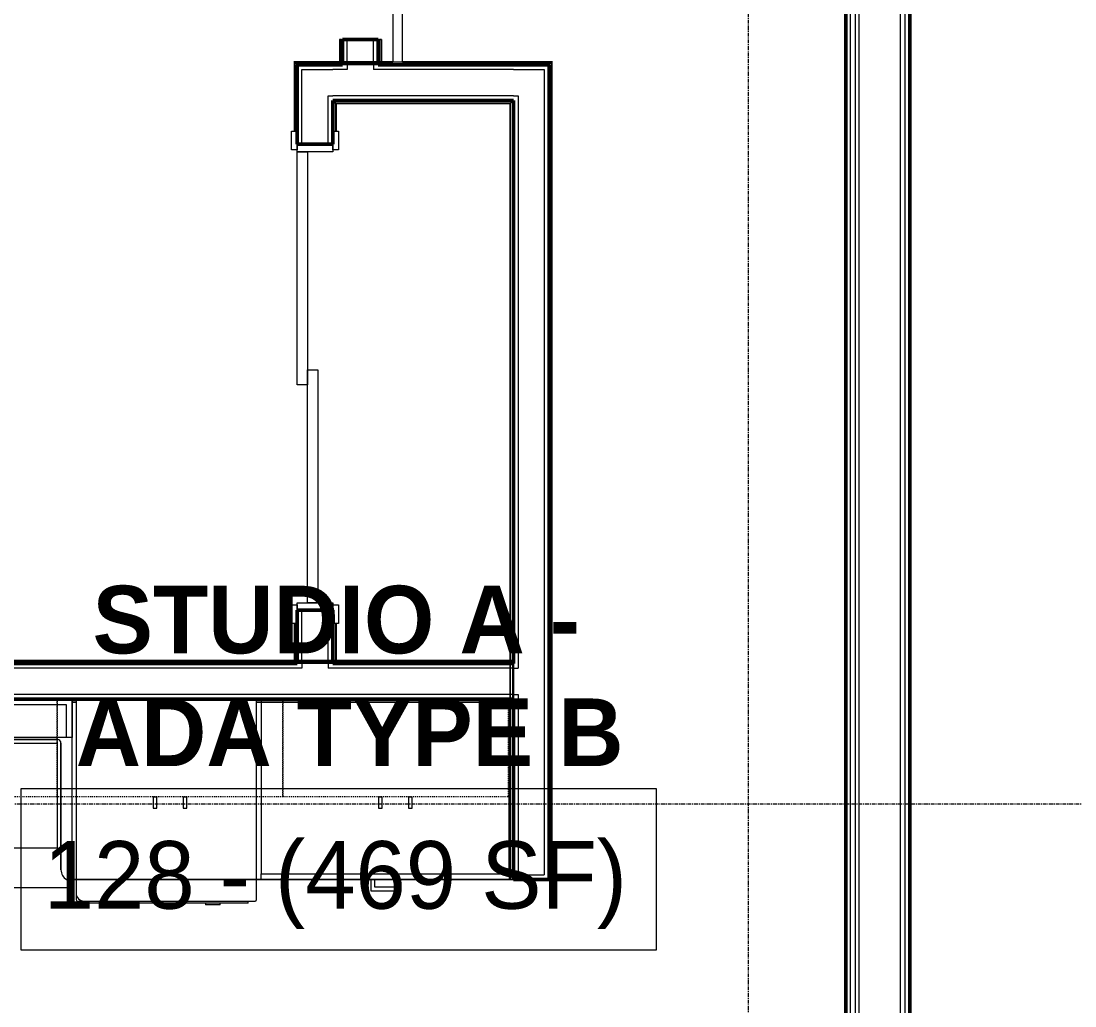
# Model space of a CAD drawing. Header units: inches. Extents: x -4218 to -1830, y 9756 to 12426.
# Drawn here: x -3251.1 to -3110.9, y 10140.4 to 10271.4 of the extents above; entities that cross this region are included whole.
import ezdxf

# ---------------------------------------------------------------- set-up
doc = ezdxf.new("R2010")
doc.units = ezdxf.units.IN
doc.header["$MEASUREMENT"] = 0
doc.linetypes.add('Dash', pattern=[0.25, 0.125, -0.125])
doc.linetypes.add('Grid Line 1_2_', pattern=[0.875, 0.5, -0.125, 0.125, -0.125])
for name, color, linetype, lineweight in [('0-1', 7, 'Continuous', 5), ('0-2', 252, 'Continuous', 9), ('A-AREA-IDEN', 2, 'Continuous', 9), ('A-DOOR-1', 7, 'Continuous', 9), ('A-DOOR-2', 50, 'Continuous', 20), ('A-DOOR-3', 250, 'Continuous', 50), ('A-DOOR-FRAM-1', 50, 'Continuous', 20), ('A-WALL-1', 250, 'Continuous', 50), ('A-WALL-2', 10, 'Continuous', 13), ('A-WALL-3', 253, 'Continuous', 9), ('A-WALL-4', 254, 'Continuous', 9), ('A-WALL-5', 252, 'Continuous', 9), ('A-WALL-6', 7, 'Continuous', 9), ('A-WALL-7', 90, 'Continuous', 9), ('A-WALL-8', 113, 'Continuous', 9), ('I-WALL-1', 250, 'Continuous', 50), ('I-WALL-4', 252, 'Continuous', 9), ('P-SANR-FIXT-1', 7, 'Continuous', 9), ('P-SANR-FIXT-2', 252, 'Continuous', 9), ('Q-CASE-1', 253, 'Continuous', 9), ('Q-CASE-2', 252, 'Continuous', 9), ('Q-CASE-3', 7, 'Continuous', 9), ('Q-CASE-5', 254, 'Continuous', 9), ('Q-CASE-6', 7, 'Dash', 9), ('Q-SPCQ-1', 7, 'Continuous', 9), ('Q-SPCQ-2', 253, 'Continuous', 9), ('Q-SPCQ-3', 252, 'Continuous', 9), ('Q-SPCQ-4', 254, 'Continuous', 9), ('S-GRID-1', 1, 'Grid Line 1_2_', 9)]:
    doc.layers.add(name, color=color, linetype=linetype, lineweight=lineweight)
doc.styles.add('Century Gothic', font='ufonts.com_century-gothic.ttf', dxfattribs={"height": 9})
doc.styles.add('Century Gothic_B', font='GOTHICB.TTF', dxfattribs={"height": 9})

# ---------------------------------------------------------------- blocks, each defined once
blk = doc.blocks.new('Basic Wall _ INT - W4BØF - _5_8 GYP - 2X4 WOOD_BATT_ - 5_8 GYP_ - ___-2701493-BACKGROUND - 1ST FLOOR')
at = {"layer": 'A-WALL-3'}
for p, q in [((-3203.6, 10356.04), (-3203.55, 10356.04)), ((-3203.6, 10355.41), (-3203.6, 10356.04)), ((-3203.55, 10356.04), (-3203.47, 10356.04)), ((-3203.47, 10356.04), (-3203.18, 10356.04)), ((-3203.25, 10356.04), (-3203.25, 10355.41)), ((-3203.47, 10265.57), (-3203.53, 10265.57)), ((-3203.18, 10265.57), (-3203.47, 10265.57)), ((-3203.25, 10265.94), (-3203.25, 10265.86)), ((-3203.25, 10265.83), (-3203.25, 10265.77))]:
    blk.add_line(p, q, dxfattribs=at)
at = {"layer": 'A-WALL-4'}
for p, q in [((-3203.57, 10356.04), (-3203.6, 10356.04)), ((-3203.4, 10356.04), (-3203.46, 10356.04)), ((-3203.25, 10356.04), (-3203.39, 10356.04)), ((-3203.18, 10356.04), (-3203.25, 10356.04)), ((-3203.6, 10265.57), (-3203.57, 10265.57)), ((-3203.46, 10265.57), (-3203.4, 10265.57)), ((-3203.39, 10265.57), (-3203.25, 10265.57)), ((-3203.25, 10265.57), (-3203.18, 10265.57))]:
    blk.add_line(p, q, dxfattribs=at)
at = {"layer": 'A-WALL-5'}
for p, q in [((-3203.6, 10304.91), (-3203.6, 10355.41)), ((-3203.47, 10355.41), (-3203.47, 10356.04)), ((-3203.25, 10355.41), (-3203.25, 10304.91)), ((-3203.18, 10356.04), (-3203.18, 10355.41)), ((-3203.6, 10304.91), (-3203.57, 10304.91)), ((-3203.46, 10304.91), (-3203.4, 10304.91)), ((-3203.39, 10304.91), (-3203.25, 10304.91)), ((-3203.25, 10304.91), (-3203.18, 10304.91)), ((-3203.57, 10268.91), (-3203.6, 10268.91)), ((-3203.6, 10265.57), (-3203.6, 10268.91)), ((-3203.4, 10268.91), (-3203.46, 10268.91)), ((-3203.25, 10268.91), (-3203.39, 10268.91)), ((-3203.18, 10268.91), (-3203.25, 10268.91)), ((-3203.25, 10268.91), (-3203.25, 10265.98)), ((-3203.55, 10265.57), (-3203.6, 10265.57)), ((-3203.53, 10265.57), (-3203.55, 10265.57)), ((-3203.18, 10265.94), (-3203.18, 10265.86)), ((-3203.18, 10265.83), (-3203.18, 10265.77))]:
    blk.add_line(p, q, dxfattribs=at)
at = {"layer": 'A-WALL-6'}
for p, q in [((-3203.47, 10304.91), (-3203.47, 10355.41)), ((-3203.18, 10355.41), (-3203.18, 10304.91)), ((-3203.55, 10304.91), (-3203.6, 10304.91)), ((-3203.47, 10304.91), (-3203.55, 10304.91)), ((-3203.18, 10304.91), (-3203.47, 10304.91)), ((-3203.6, 10268.91), (-3203.55, 10268.91)), ((-3203.55, 10268.91), (-3203.47, 10268.91)), ((-3203.47, 10265.57), (-3203.47, 10268.91)), ((-3203.47, 10268.91), (-3203.18, 10268.91)), ((-3203.18, 10268.91), (-3203.18, 10265.98))]:
    blk.add_line(p, q, dxfattribs=at)
blk = doc.blocks.new('Basic Wall _ INT - W4BØF - _5_8 GYP - 2X4 WOOD_BATT_ - 5_8 GYP_ - ___-2701492-BACKGROUND - 1ST FLOOR')
at = {"layer": 'A-WALL-3'}
for p, q in [((-3208.35, 10356.04), (-3208.37, 10356.04)), ((-3208.35, 10355.41), (-3208.35, 10356.04)), ((-3208.7, 10309.45), (-3208.7, 10309.34)), ((-3208.7, 10309.33), (-3208.7, 10309.25)), ((-3208.7, 10309.24), (-3208.7, 10309.19)), ((-3208.7, 10309.04), (-3208.7, 10308.44)), ((-3208.35, 10304.91), (-3208.35, 10309.04)), ((-3208.7, 10308.41), (-3208.7, 10304.91)), ((-3208.47, 10304.91), (-3208.76, 10304.91)), ((-3208.39, 10304.91), (-3208.47, 10304.91)), ((-3208.35, 10304.91), (-3208.39, 10304.91)), ((-3208.47, 10265.57), (-3208.76, 10265.57)), ((-3208.7, 10265.96), (-3208.7, 10265.86)), ((-3208.7, 10265.85), (-3208.7, 10265.77)), ((-3208.7, 10265.76), (-3208.7, 10265.71)), ((-3208.41, 10265.57), (-3208.47, 10265.57))]:
    blk.add_line(p, q, dxfattribs=at)
at = {"layer": 'A-WALL-4'}
for p, q in [((-3208.76, 10304.91), (-3208.7, 10304.91)), ((-3208.7, 10304.91), (-3208.55, 10304.91)), ((-3208.55, 10304.91), (-3208.49, 10304.91)), ((-3208.37, 10304.91), (-3208.35, 10304.91)), ((-3208.76, 10265.57), (-3208.7, 10265.57)), ((-3208.7, 10265.57), (-3208.55, 10265.57)), ((-3208.55, 10265.57), (-3208.49, 10265.57)), ((-3208.37, 10265.57), (-3208.35, 10265.57))]:
    blk.add_line(p, q, dxfattribs=at)
at = {"layer": 'A-WALL-5'}
for p, q in [((-3208.7, 10356.04), (-3208.76, 10356.04)), ((-3208.55, 10356.04), (-3208.7, 10356.04)), ((-3208.7, 10356.04), (-3208.7, 10309.45)), ((-3208.49, 10356.04), (-3208.55, 10356.04)), ((-3208.49, 10356.04), (-3208.47, 10356.04)), ((-3208.47, 10356.04), (-3208.47, 10355.44)), ((-3208.47, 10356.04), (-3208.39, 10356.04)), ((-3208.39, 10356.04), (-3208.35, 10356.04)), ((-3208.35, 10309.04), (-3208.35, 10355.41)), ((-3208.76, 10309.45), (-3208.76, 10309.34)), ((-3208.76, 10309.33), (-3208.76, 10309.25)), ((-3208.76, 10309.24), (-3208.76, 10309.19)), ((-3208.76, 10309.04), (-3208.76, 10308.44)), ((-3208.47, 10309.04), (-3208.47, 10308.42)), ((-3208.76, 10308.41), (-3208.76, 10304.91)), ((-3208.47, 10308.41), (-3208.47, 10304.91)), ((-3208.7, 10268.91), (-3208.76, 10268.91)), ((-3208.55, 10268.91), (-3208.7, 10268.91)), ((-3208.7, 10268.91), (-3208.7, 10265.98)), ((-3208.49, 10268.91), (-3208.55, 10268.91)), ((-3208.35, 10268.91), (-3208.37, 10268.91)), ((-3208.35, 10265.57), (-3208.35, 10268.91)), ((-3208.76, 10265.96), (-3208.76, 10265.86)), ((-3208.76, 10265.85), (-3208.76, 10265.77)), ((-3208.76, 10265.76), (-3208.76, 10265.71)), ((-3208.39, 10265.57), (-3208.41, 10265.57)), ((-3208.35, 10265.57), (-3208.39, 10265.57))]:
    blk.add_line(p, q, dxfattribs=at)
at = {"layer": 'A-WALL-6'}
for p, q in [((-3208.76, 10356.04), (-3208.5, 10356.04)), ((-3208.76, 10356.04), (-3208.76, 10309.45)), ((-3208.47, 10355.41), (-3208.47, 10309.04)), ((-3208.76, 10268.91), (-3208.47, 10268.91)), ((-3208.76, 10268.91), (-3208.76, 10265.98)), ((-3208.47, 10268.91), (-3208.47, 10265.57)), ((-3208.47, 10268.91), (-3208.39, 10268.91)), ((-3208.39, 10268.91), (-3208.35, 10268.91))]:
    blk.add_line(p, q, dxfattribs=at)
blk = doc.blocks.new('Basic Wall _ INT - W4BØF - _5_8 GYP - 2X4 WOOD_BATT_ - 5_8 GYP_ - ___-2701497-BACKGROUND - 1ST FLOOR')
at = {"layer": 'A-WALL-3'}
for p, q in [((-3214.74, 10265.92), (-3214.8, 10265.98)), ((-3214.59, 10265.77), (-3214.74, 10265.92)), ((-3214.52, 10265.71), (-3214.59, 10265.77)), ((-3214.38, 10265.57), (-3214.41, 10265.59)), ((-3214.38, 10191.23), (-3214.38, 10192.98)), ((-3214.51, 10185.91), (-3214.8, 10185.91)), ((-3214.74, 10186.33), (-3214.74, 10186.23)), ((-3214.74, 10186.21), (-3214.74, 10186.13)), ((-3214.74, 10186.12), (-3214.74, 10186.07)), ((-3214.45, 10185.91), (-3214.51, 10185.91))]:
    blk.add_line(p, q, dxfattribs=at)
at = {"layer": 'A-WALL-4'}
for p, q in [((-3214.8, 10185.91), (-3214.74, 10185.91)), ((-3214.74, 10185.91), (-3214.59, 10185.91)), ((-3214.59, 10185.91), (-3214.52, 10185.91)), ((-3214.41, 10185.91), (-3214.38, 10185.91))]:
    blk.add_line(p, q, dxfattribs=at)
at = {"layer": 'A-WALL-5'}
for p, q in [((-3214.74, 10265.92), (-3214.74, 10256.73)), ((-3214.38, 10256.73), (-3214.38, 10265.57)), ((-3214.74, 10191.23), (-3214.74, 10186.33)), ((-3214.38, 10185.91), (-3214.38, 10191.23)), ((-3214.8, 10186.33), (-3214.8, 10186.23)), ((-3214.8, 10186.21), (-3214.8, 10186.13)), ((-3214.8, 10186.12), (-3214.8, 10186.07)), ((-3214.43, 10185.91), (-3214.45, 10185.91)), ((-3214.38, 10185.91), (-3214.43, 10185.91))]:
    blk.add_line(p, q, dxfattribs=at)
at = {"layer": 'A-WALL-6'}
for p, q in [((-3214.8, 10265.98), (-3214.8, 10256.73)), ((-3214.51, 10265.69), (-3214.51, 10256.73)), ((-3214.8, 10191.23), (-3214.8, 10186.33)), ((-3214.51, 10191.23), (-3214.51, 10185.91))]:
    blk.add_line(p, q, dxfattribs=at)
at = {"layer": 'A-WALL-6', "flags": 128}
for points in [[(-3214.8, 10265.98), (-3214.68, 10265.86), (-3214.59, 10265.77), (-3214.53, 10265.71), (-3214.51, 10265.69)], [(-3214.51, 10265.69), (-3214.51, 10265.69), (-3214.5, 10265.68), (-3214.49, 10265.67), (-3214.47, 10265.65), (-3214.45, 10265.63), (-3214.43, 10265.61)]]:
    blk.add_lwpolyline(points, dxfattribs=at)
blk = doc.blocks.new('Basic Wall _ INT - W4BØF - _5_8 GYP - 2X4 WOOD_BATT_ - 5_8 GYP_ - ___-2701496-BACKGROUND - 1ST FLOOR')
at = {"layer": 'A-WALL-3'}
for p, q in [((-3209.61, 10260.8), (-3209.63, 10260.82)), ((-3209.43, 10260.62), (-3209.49, 10260.68)), ((-3209.28, 10260.47), (-3209.43, 10260.61)), ((-3209.22, 10260.41), (-3209.28, 10260.47)), ((-3209.63, 10254.98), (-3209.63, 10256.73)), ((-3209.63, 10191.23), (-3209.63, 10192.98)), ((-3209.55, 10185.91), (-3209.57, 10185.91)), ((-3209.53, 10185.91), (-3209.55, 10185.91)), ((-3209.51, 10185.91), (-3209.53, 10185.91)), ((-3209.22, 10185.91), (-3209.51, 10185.91)), ((-3209.28, 10186.33), (-3209.28, 10186.23)), ((-3209.28, 10186.21), (-3209.28, 10186.13)), ((-3209.28, 10186.12), (-3209.28, 10186.07))]:
    blk.add_line(p, q, dxfattribs=at)
at = {"layer": 'A-WALL-4'}
for p, q in [((-3209.63, 10185.91), (-3209.61, 10185.91)), ((-3209.49, 10185.91), (-3209.43, 10185.91)), ((-3209.43, 10185.91), (-3209.28, 10185.91)), ((-3209.28, 10185.91), (-3209.22, 10185.91))]:
    blk.add_line(p, q, dxfattribs=at)
at = {"layer": 'A-WALL-5'}
for p, q in [((-3209.63, 10256.73), (-3209.63, 10260.82)), ((-3209.28, 10260.47), (-3209.28, 10256.73)), ((-3209.63, 10185.91), (-3209.63, 10191.23)), ((-3209.28, 10191.23), (-3209.28, 10186.33)), ((-3209.59, 10185.91), (-3209.63, 10185.91)), ((-3209.57, 10185.91), (-3209.59, 10185.91)), ((-3209.22, 10186.33), (-3209.22, 10186.23)), ((-3209.22, 10186.21), (-3209.22, 10186.13)), ((-3209.22, 10186.12), (-3209.22, 10186.07))]:
    blk.add_line(p, q, dxfattribs=at)
at = {"layer": 'A-WALL-6'}
for p, q in [((-3209.51, 10256.73), (-3209.51, 10260.69)), ((-3209.22, 10260.41), (-3209.22, 10256.73)), ((-3209.51, 10185.91), (-3209.51, 10191.23)), ((-3209.22, 10191.23), (-3209.22, 10186.33))]:
    blk.add_line(p, q, dxfattribs=at)
at = {"layer": 'A-WALL-6', "flags": 128}
for points in [[(-3209.59, 10260.78), (-3209.57, 10260.75), (-3209.55, 10260.74), (-3209.53, 10260.72), (-3209.52, 10260.7), (-3209.51, 10260.7), (-3209.51, 10260.69)], [(-3209.51, 10260.69), (-3209.49, 10260.67), (-3209.43, 10260.62), (-3209.34, 10260.52), (-3209.22, 10260.41)]]:
    blk.add_lwpolyline(points, dxfattribs=at)
blk = doc.blocks.new('SLIDING - FLUSH - 5-0 x 6-8-3203586-BACKGROUND - 1ST FLOOR')
at = {"layer": 'A-DOOR-1'}
for p, q in [((-32.75, 3.25), (-30.25, 3.25)), ((-32.75, 2.5), (-32.75, 3.25)), ((-30.25, 3.25), (-30.25, 2.5)), ((30.25, 3.25), (32.75, 3.25)), ((30.25, 2.5), (30.25, 3.25)), ((32.75, 3.25), (32.75, 2.5)), ((-30.25, 2.5), (-32.75, 2.5)), ((32.75, 2.5), (30.25, 2.5)), ((-32.75, -2.25), (-30.25, -2.25)), ((-32.75, -3), (-32.75, -2.25)), ((-30.25, -2.25), (-30.25, -3)), ((30.25, -2.25), (32.75, -2.25)), ((30.25, -3), (30.25, -2.25)), ((32.75, -2.25), (32.75, -3)), ((-30.25, -3), (-32.75, -3)), ((32.75, -3), (30.25, -3))]:
    blk.add_line(p, q, dxfattribs=at)
at = {"layer": 'A-DOOR-2'}
for p, q in [((-1, -0.88), (-1, 0.5)), ((-1, 0.5), (30, 0.5)), ((30, 0.5), (30, -0.88)), ((-30, -2.25), (-30, -0.88)), ((-30, -0.88), (1, -0.88)), ((30, -0.88), (-1, -0.88)), ((1, -0.88), (1, -2.25)), ((1, -2.25), (-30, -2.25))]:
    blk.add_line(p, q, dxfattribs=at)
at = {"layer": 'A-DOOR-FRAM-1'}
for p, q in [((-31, -2.25), (-31, 2.5)), ((-31, 2.5), (-30, 2.5)), ((-30, 2.5), (-30, -2.25)), ((30, 2.5), (31, 2.5)), ((30, -2.25), (30, 2.5)), ((31, 2.5), (31, -2.25)), ((-30, -2.25), (-31, -2.25)), ((31, -2.25), (30, -2.25))]:
    blk.add_line(p, q, dxfattribs=at)
blk = doc.blocks.new('Basic Wall _ INT - W4BØF - _5_8 GYP - 2X4 WOOD_BATT_ - 5_8 GYP_ - ___-2701498-BACKGROUND - 1ST FLOOR')
at = {"layer": 'A-WALL-3'}
for p, q in [((-3244.32, 10181.04), (-3243.81, 10181.04)), ((-3219.81, 10181.04), (-3187.05, 10181.04)), ((-3186.92, 10181.04), (-3185.63, 10181.04)), ((-3186.05, 10180.75), (-3185.96, 10180.75)), ((-3185.93, 10180.75), (-3185.86, 10180.75)), ((-3185.84, 10180.75), (-3185.79, 10180.75))]:
    blk.add_line(p, q, dxfattribs=at)
at = {"layer": 'A-WALL-4'}
for p, q in [((-3244.32, 10181.16), (-3277.32, 10181.16)), ((-3243.81, 10181.16), (-3244.32, 10181.16)), ((-3244.32, 10180.81), (-3243.81, 10180.81)), ((-3185.63, 10181.16), (-3219.81, 10181.16)), ((-3219.81, 10180.81), (-3189.62, 10180.81)), ((-3189.6, 10180.81), (-3186.05, 10180.81)), ((-3186.05, 10180.81), (-3185.96, 10180.81)), ((-3185.93, 10180.81), (-3185.86, 10180.81)), ((-3185.84, 10180.81), (-3185.79, 10180.81)), ((-3185.63, 10181.16), (-3185.63, 10181.12)), ((-3185.63, 10181.12), (-3185.63, 10181.1)), ((-3185.63, 10181.1), (-3185.63, 10181.04)), ((-3185.63, 10181.04), (-3185.63, 10180.79))]:
    blk.add_line(p, q, dxfattribs=at)
at = {"layer": 'A-WALL-5'}
for p, q in [((-3244.32, 10180.75), (-3243.81, 10180.75)), ((-3219.81, 10180.75), (-3190.33, 10180.75)), ((-3190.3, 10180.75), (-3186.05, 10180.75))]:
    blk.add_line(p, q, dxfattribs=at)
at = {"layer": 'A-WALL-7'}
for p, q in [((-3185.63, 10181.14), (-3185.63, 10181.16)), ((-3185.63, 10180.96), (-3185.63, 10181.02)), ((-3185.63, 10180.81), (-3185.63, 10180.96))]:
    blk.add_line(p, q, dxfattribs=at)
blk = doc.blocks.new('Basic Wall _ INT - W4BØF - _5_8 GYP - 2X4 WOOD_BATT_ - 5_8 GYP_ - ___-2701499-BACKGROUND - 1ST FLOOR')
at = {"layer": 'A-WALL-3'}
for p, q in [((-3214.79, 10186.27), (-3214.68, 10186.27)), ((-3214.67, 10186.27), (-3214.59, 10186.27)), ((-3214.58, 10186.27), (-3214.53, 10186.27)), ((-3209.63, 10185.91), (-3214.38, 10185.91)), ((-3214.35, 10186.27), (-3210.26, 10186.27)), ((-3210.23, 10186.27), (-3209.63, 10186.27)), ((-3209.49, 10186.27), (-3209.43, 10186.27)), ((-3209.43, 10186.27), (-3209.34, 10186.27)), ((-3209.33, 10186.27), (-3209.22, 10186.27)), ((-3186.05, 10186.27), (-3185.96, 10186.27)), ((-3185.93, 10186.27), (-3185.86, 10186.27)), ((-3185.63, 10186.33), (-3185.63, 10186.04)), ((-3185.63, 10186.04), (-3185.63, 10185.98))]:
    blk.add_line(p, q, dxfattribs=at)
at = {"layer": 'A-WALL-4'}
for p, q in [((-3185.63, 10186.27), (-3185.63, 10186.33)), ((-3185.63, 10186.12), (-3185.63, 10186.27)), ((-3185.63, 10186.05), (-3185.63, 10186.12)), ((-3185.63, 10185.91), (-3185.63, 10185.94))]:
    blk.add_line(p, q, dxfattribs=at)
at = {"layer": 'A-WALL-5'}
for p, q in [((-3334.47, 10186.27), (-3214.79, 10186.27)), ((-3214.38, 10185.91), (-3334.47, 10185.91)), ((-3214.79, 10186.33), (-3214.68, 10186.33)), ((-3214.67, 10186.33), (-3214.59, 10186.33)), ((-3214.58, 10186.33), (-3214.53, 10186.33)), ((-3210.26, 10186.04), (-3214.37, 10186.04)), ((-3214.35, 10186.33), (-3210.26, 10186.33)), ((-3209.63, 10186.04), (-3210.25, 10186.04)), ((-3210.22, 10186.33), (-3209.63, 10186.33)), ((-3185.63, 10185.91), (-3209.63, 10185.91)), ((-3209.49, 10186.33), (-3209.43, 10186.33)), ((-3209.43, 10186.33), (-3209.34, 10186.33)), ((-3209.33, 10186.33), (-3209.22, 10186.33)), ((-3209.22, 10186.27), (-3186.05, 10186.27)), ((-3186.05, 10186.33), (-3185.96, 10186.33)), ((-3185.93, 10186.33), (-3185.86, 10186.33)), ((-3185.63, 10185.98), (-3185.63, 10185.96)), ((-3185.63, 10185.96), (-3185.63, 10185.91))]:
    blk.add_line(p, q, dxfattribs=at)
at = {"layer": 'A-WALL-6'}
for p, q in [((-3334.47, 10186.33), (-3214.8, 10186.33)), ((-3214.38, 10186.04), (-3334.47, 10186.04)), ((-3185.63, 10186.04), (-3209.63, 10186.04)), ((-3209.22, 10186.33), (-3186.05, 10186.33))]:
    blk.add_line(p, q, dxfattribs=at)
blk = doc.blocks.new('Basic Wall _ INT - W4BØF - _5_8 GYP - 2X4 WOOD_BATT_ - 5_8 GYP_ - ___-2701501-BACKGROUND - 1ST FLOOR')
at = {"layer": 'A-WALL-3'}
for p, q in [((-3180.86, 10265.59), (-3180.88, 10265.57)), ((-3180.68, 10265.77), (-3180.74, 10265.71)), ((-3180.53, 10265.92), (-3180.68, 10265.77)), ((-3180.47, 10265.98), (-3180.53, 10265.92))]:
    blk.add_line(p, q, dxfattribs=at)
at = {"layer": 'A-WALL-5'}
for p, q in [((-3180.88, 10265.57), (-3180.88, 10157.16)), ((-3180.53, 10157.16), (-3180.53, 10265.92)), ((-3180.88, 10157.16), (-3180.86, 10157.16)), ((-3180.74, 10157.16), (-3180.68, 10157.16)), ((-3180.68, 10157.16), (-3180.53, 10157.16)), ((-3180.53, 10157.16), (-3180.47, 10157.16))]:
    blk.add_line(p, q, dxfattribs=at)
at = {"layer": 'A-WALL-6'}
for p, q in [((-3180.76, 10157.16), (-3180.76, 10265.69)), ((-3180.47, 10157.16), (-3180.47, 10265.98)), ((-3180.84, 10157.16), (-3180.88, 10157.16)), ((-3180.76, 10157.16), (-3180.84, 10157.16)), ((-3180.47, 10157.16), (-3180.76, 10157.16))]:
    blk.add_line(p, q, dxfattribs=at)
at = {"layer": 'A-WALL-6', "flags": 128}
for points in [[(-3180.84, 10265.61), (-3180.82, 10265.63), (-3180.8, 10265.65), (-3180.78, 10265.67), (-3180.77, 10265.68), (-3180.76, 10265.69), (-3180.76, 10265.69)], [(-3180.76, 10265.69), (-3180.74, 10265.71), (-3180.68, 10265.77), (-3180.59, 10265.86), (-3180.47, 10265.98)]]:
    blk.add_lwpolyline(points, dxfattribs=at)
blk = doc.blocks.new('Basic Wall _ INT - W4BØF - _5_8 GYP - 2X4 WOOD_BATT_ - 5_8 GYP_ - ___-2701500-BACKGROUND - 1ST FLOOR')
at = {"layer": 'A-WALL-3'}
for p, q in [((-3185.99, 10260.47), (-3186.05, 10260.41)), ((-3185.84, 10260.61), (-3185.99, 10260.47)), ((-3185.77, 10260.68), (-3185.84, 10260.62)), ((-3185.63, 10260.82), (-3185.66, 10260.8)), ((-3185.99, 10186.21), (-3185.99, 10186.33)), ((-3185.99, 10186.12), (-3185.99, 10186.21)), ((-3185.99, 10186.06), (-3185.99, 10186.12)), ((-3185.99, 10185.3), (-3185.99, 10185.91)), ((-3185.63, 10185.91), (-3185.63, 10181.16)), ((-3185.99, 10181.84), (-3185.99, 10185.29)), ((-3185.99, 10181.17), (-3185.99, 10181.79)), ((-3185.99, 10157.66), (-3185.99, 10180.75)), ((-3185.76, 10181.15), (-3185.76, 10180.79)), ((-3185.63, 10180.79), (-3185.63, 10157.66)), ((-3186.05, 10157.16), (-3186.05, 10157.66)), ((-3185.76, 10157.66), (-3185.76, 10157.2)), ((-3185.76, 10157.16), (-3186.05, 10157.16)), ((-3185.68, 10157.16), (-3185.76, 10157.16)), ((-3185.63, 10157.16), (-3185.68, 10157.16))]:
    blk.add_line(p, q, dxfattribs=at)
at = {"layer": 'A-WALL-4'}
for p, q in [((-3186.05, 10180.96), (-3186.05, 10181.02)), ((-3186.05, 10180.87), (-3186.05, 10180.96)), ((-3186.05, 10180.79), (-3186.05, 10180.87)), ((-3185.99, 10180.96), (-3185.99, 10181.02)), ((-3185.99, 10180.87), (-3185.99, 10180.96)), ((-3185.99, 10180.79), (-3185.99, 10180.87)), ((-3185.63, 10181.16), (-3185.63, 10180.79)), ((-3185.99, 10157.16), (-3185.99, 10157.66)), ((-3185.63, 10157.66), (-3185.63, 10157.16)), ((-3186.05, 10157.16), (-3185.99, 10157.16)), ((-3185.99, 10157.16), (-3185.84, 10157.16)), ((-3185.84, 10157.16), (-3185.77, 10157.16)), ((-3185.66, 10157.16), (-3185.63, 10157.16))]:
    blk.add_line(p, q, dxfattribs=at)
at = {"layer": 'A-WALL-5'}
for p, q in [((-3185.99, 10186.33), (-3185.99, 10260.47)), ((-3185.63, 10260.82), (-3185.63, 10185.91)), ((-3186.05, 10186.21), (-3186.05, 10186.33)), ((-3186.05, 10186.12), (-3186.05, 10186.21)), ((-3186.05, 10186.06), (-3186.05, 10186.12)), ((-3186.05, 10185.3), (-3186.05, 10185.91)), ((-3185.76, 10185.91), (-3185.76, 10185.29)), ((-3186.05, 10181.85), (-3186.05, 10185.29)), ((-3185.76, 10185.29), (-3185.76, 10181.81)), ((-3186.05, 10181.17), (-3186.05, 10181.84)), ((-3185.76, 10181.79), (-3185.76, 10181.16)), ((-3186.05, 10157.66), (-3186.05, 10180.79)), ((-3185.76, 10180.79), (-3185.76, 10157.66))]:
    blk.add_line(p, q, dxfattribs=at)
at = {"layer": 'A-WALL-6'}
for p, q in [((-3186.05, 10186.33), (-3186.05, 10260.41)), ((-3185.76, 10260.69), (-3185.76, 10185.91))]:
    blk.add_line(p, q, dxfattribs=at)
at = {"layer": 'A-WALL-6', "flags": 128}
for points in [[(-3186.05, 10260.41), (-3185.93, 10260.52), (-3185.84, 10260.62), (-3185.78, 10260.67), (-3185.76, 10260.69)], [(-3185.76, 10260.69), (-3185.76, 10260.7), (-3185.75, 10260.7), (-3185.74, 10260.72), (-3185.72, 10260.74), (-3185.7, 10260.75), (-3185.68, 10260.78)]]:
    blk.add_lwpolyline(points, dxfattribs=at)
blk = doc.blocks.new('Basic Wall _ INT - W4BØF - _5_8 GYP - 2X4 WOOD_BATT_ - 5_8 GYP_ - ___-2701503-BACKGROUND - 1ST FLOOR')
at = {"layer": 'A-WALL-3'}
for p, q in [((-3209.63, 10260.82), (-3209.61, 10260.8)), ((-3209.49, 10260.68), (-3209.43, 10260.62)), ((-3209.43, 10260.61), (-3209.28, 10260.47)), ((-3209.28, 10260.47), (-3209.22, 10260.41)), ((-3186.05, 10260.41), (-3185.99, 10260.47)), ((-3185.99, 10260.47), (-3185.84, 10260.61)), ((-3185.84, 10260.62), (-3185.77, 10260.68)), ((-3185.66, 10260.8), (-3185.63, 10260.82))]:
    blk.add_line(p, q, dxfattribs=at)
at = {"layer": 'A-WALL-5'}
for p, q in [((-3185.63, 10260.82), (-3209.63, 10260.82)), ((-3209.28, 10260.47), (-3185.99, 10260.47))]:
    blk.add_line(p, q, dxfattribs=at)
at = {"layer": 'A-WALL-6'}
for p, q in [((-3209.51, 10260.69), (-3185.76, 10260.69)), ((-3209.22, 10260.41), (-3186.05, 10260.41))]:
    blk.add_line(p, q, dxfattribs=at)
at = {"layer": 'A-WALL-6', "flags": 128}
for points in [[(-3209.51, 10260.69), (-3209.51, 10260.7), (-3209.52, 10260.7), (-3209.53, 10260.72), (-3209.55, 10260.74), (-3209.57, 10260.75), (-3209.59, 10260.78)], [(-3209.22, 10260.41), (-3209.34, 10260.52), (-3209.43, 10260.62), (-3209.49, 10260.67), (-3209.51, 10260.69)], [(-3185.76, 10260.69), (-3185.78, 10260.67), (-3185.84, 10260.62), (-3185.93, 10260.52), (-3186.05, 10260.41)], [(-3185.68, 10260.78), (-3185.7, 10260.75), (-3185.72, 10260.74), (-3185.74, 10260.72), (-3185.75, 10260.7), (-3185.76, 10260.7), (-3185.76, 10260.69)]]:
    blk.add_lwpolyline(points, dxfattribs=at)
blk = doc.blocks.new('Basic Wall _ INT - W4BØF - _5_8 GYP - 2X4 WOOD_BATT_ - 5_8 GYP_ - ___-2701502-BACKGROUND - 1ST FLOOR')
at = {"layer": 'A-WALL-3'}
for p, q in [((-3214.8, 10265.98), (-3214.74, 10265.92)), ((-3214.74, 10265.92), (-3214.59, 10265.77)), ((-3214.59, 10265.77), (-3214.52, 10265.71)), ((-3214.41, 10265.59), (-3214.38, 10265.57)), ((-3208.75, 10265.92), (-3208.64, 10265.92)), ((-3208.63, 10265.92), (-3208.55, 10265.92)), ((-3208.54, 10265.92), (-3208.49, 10265.92)), ((-3208.35, 10265.92), (-3203.6, 10265.92)), ((-3203.6, 10265.57), (-3208.35, 10265.57)), ((-3203.45, 10265.92), (-3203.39, 10265.92)), ((-3203.39, 10265.92), (-3203.3, 10265.92)), ((-3203.29, 10265.92), (-3203.18, 10265.92)), ((-3180.88, 10265.57), (-3180.86, 10265.59)), ((-3180.74, 10265.71), (-3180.68, 10265.77)), ((-3180.68, 10265.77), (-3180.53, 10265.92)), ((-3180.53, 10265.92), (-3180.47, 10265.98))]:
    blk.add_line(p, q, dxfattribs=at)
at = {"layer": 'A-WALL-5'}
for p, q in [((-3214.74, 10265.92), (-3208.76, 10265.92)), ((-3208.35, 10265.57), (-3214.38, 10265.57)), ((-3208.75, 10265.98), (-3208.64, 10265.98)), ((-3208.63, 10265.98), (-3208.55, 10265.98)), ((-3208.54, 10265.98), (-3208.49, 10265.98)), ((-3208.35, 10265.98), (-3203.6, 10265.98)), ((-3207.75, 10265.69), (-3208.35, 10265.69)), ((-3204.22, 10265.69), (-3207.72, 10265.69)), ((-3203.6, 10265.69), (-3204.2, 10265.69)), ((-3180.88, 10265.57), (-3203.6, 10265.57)), ((-3203.45, 10265.98), (-3203.39, 10265.98)), ((-3203.38, 10265.98), (-3203.3, 10265.98)), ((-3203.29, 10265.98), (-3203.18, 10265.98)), ((-3203.18, 10265.92), (-3201.65, 10265.92)), ((-3200.4, 10265.92), (-3180.53, 10265.92))]:
    blk.add_line(p, q, dxfattribs=at)
at = {"layer": 'A-WALL-6'}
for p, q in [((-3214.8, 10265.98), (-3208.76, 10265.98)), ((-3208.35, 10265.69), (-3214.51, 10265.69)), ((-3180.76, 10265.69), (-3203.6, 10265.69)), ((-3203.18, 10265.98), (-3201.65, 10265.98)), ((-3200.4, 10265.98), (-3180.47, 10265.98))]:
    blk.add_line(p, q, dxfattribs=at)
at = {"layer": 'A-WALL-6', "flags": 128}
for points in [[(-3214.51, 10265.69), (-3214.53, 10265.71), (-3214.59, 10265.77), (-3214.68, 10265.86), (-3214.8, 10265.98)], [(-3214.43, 10265.61), (-3214.45, 10265.63), (-3214.47, 10265.65), (-3214.49, 10265.67), (-3214.5, 10265.68), (-3214.51, 10265.69), (-3214.51, 10265.69)], [(-3180.76, 10265.69), (-3180.76, 10265.69), (-3180.77, 10265.68), (-3180.78, 10265.67), (-3180.8, 10265.65), (-3180.82, 10265.63), (-3180.84, 10265.61)], [(-3180.47, 10265.98), (-3180.59, 10265.86), (-3180.68, 10265.77), (-3180.74, 10265.71), (-3180.76, 10265.69)]]:
    blk.add_lwpolyline(points, dxfattribs=at)
blk = doc.blocks.new('BARN - FLUSH - 3-0 x 7-0 BARN DOOR-2961665-BACKGROUND - 1ST FLOOR')
at = {"layer": 'A-DOOR-1'}
for p, q in [((-56, 6), (-54.5, 6)), ((-56, 6), (-56, 5.67)), ((-56, 5.67), (-54.5, 5.67)), ((-54.5, 5.67), (-54.5, 6)), ((-23.5, 6), (-22, 6)), ((-23.5, 5.67), (-23.5, 6)), ((-23.5, 5.67), (-22, 5.67)), ((-22, 6), (-22, 5.67)), ((21, 5.57), (-60, 5.57)), ((-60, 4.95), (-60, 5.57)), ((-60, 4.32), (-60, 4.95)), ((-60, 4.32), (21, 4.32)), ((21, 5.57), (21, 4.95)), ((21, 4.95), (21, 4.32)), ((-52, 4.07), (-26, 4.07))]:
    blk.add_line(p, q, dxfattribs=at)
at = {"layer": 'A-DOOR-3'}
for p, q in [((-57, 5.82), (-56, 5.82)), ((-57, 5.57), (-57, 5.82)), ((-54.5, 5.82), (-23.5, 5.82)), ((-22, 5.82), (-21, 5.82)), ((-21, 5.82), (-21, 5.57)), ((-57, 4.07), (-57, 4.32)), ((-52, 4.33), (-52, 4.07)), ((-26, 4.07), (-26, 4.32)), ((-21, 4.32), (-21, 4.07)), ((-52, 4.07), (-57, 4.07)), ((-21, 4.07), (-26, 4.07))]:
    blk.add_line(p, q, dxfattribs=at)
blk = doc.blocks.new('300 Series Wall Hung Cabinet_302 - 33_ X 21_-2749814-BACKGROUND - 1ST FLOOR')
at = {"layer": 'Q-CASE-3'}
for p, q in [((-1.76, 16.87), (-2.25, 16.87)), ((-2.25, 16.87), (-2.25, 15.38)), ((-1.76, 15.38), (-1.76, 16.87)), ((2.24, 16.87), (1.75, 16.87)), ((1.75, 16.87), (1.75, 15.38)), ((2.24, 15.38), (2.24, 16.87)), ((-1.76, 15.38), (-2.25, 15.38)), ((2.24, 15.38), (1.75, 15.38))]:
    blk.add_line(p, q, dxfattribs=at)
at = {"layer": 'Q-CASE-6'}
for p, q in [((-16.5, 2.37), (-16.5, 15.38)), ((-16.5, 15.38), (16.5, 15.38)), ((16.5, 15.38), (16.5, 2.37)), ((16.5, 2.37), (-16.5, 2.37))]:
    blk.add_line(p, q, dxfattribs=at)
blk = doc.blocks.new('Vanity Cabinet-Double Door - 33_-V34-BACKGROUND - 1ST FLOOR')
at = {"layer": 'Q-CASE-1'}
for p, q in [((-15.76, -0.38), (-15.76, 0)), ((-15.76, 0), (-15.76, -0.38)), ((17.24, 0), (17.24, -0.38)), ((17.24, -0.38), (17.24, 0))]:
    blk.add_line(p, q, dxfattribs=at)
at = {"layer": 'Q-CASE-2'}
for p, q in [((-15.76, -5.1), (-15.76, -0.38)), ((-15.76, -0.38), (-15.76, -5.1)), ((-15.01, -0.75), (-15.01, -5.1)), ((-0.34, -0.75), (-15.01, -0.75)), ((16.49, -0.75), (1.82, -0.75)), ((16.49, -5.1), (16.49, -0.75)), ((17.24, -0.38), (17.24, -5.1)), ((17.24, -5.1), (17.24, -0.38))]:
    blk.add_line(p, q, dxfattribs=at)
at = {"layer": 'Q-CASE-5'}
for p, q in [((-15.76, 0), (17.24, 0)), ((17.24, 0), (-15.76, 0)), ((17.24, 0), (-15.76, 0))]:
    blk.add_line(p, q, dxfattribs=at)
blk = doc.blocks.new('Base Cabinet 3 Drawer 230 - Base Cabinet 3 Drawer 230 33_-2609767-BACKGROUND - 1ST FLOOR')
at = {"layer": 'Q-CASE-1'}
for p, q in [((-0.64, 24), (-1.14, 24)), ((2.11, 24), (2.61, 24)), ((-15.76, 0.38), (-15.76, 0.05)), ((-15.76, 0.05), (-15.76, 0)), ((17.24, 0), (17.24, 0.38))]:
    blk.add_line(p, q, dxfattribs=at)
at = {"layer": 'Q-CASE-2'}
for p, q in [((-15.76, 24), (17.24, 24)), ((-15.76, 23.25), (-15.76, 24)), ((-0.64, 24), (-1.14, 24)), ((2.11, 24), (2.61, 24)), ((17.24, 24), (17.24, 23.25)), ((17.24, 23.25), (-15.76, 23.25)), ((-15.76, 23.25), (-15.76, 0.38)), ((17.24, 3.01), (17.24, 23.25)), ((17.24, 0.38), (17.24, 2.96))]:
    blk.add_line(p, q, dxfattribs=at)
at = {"layer": 'Q-CASE-3'}
for p, q in [((2.61, 25.5), (-1.14, 25.5)), ((-1.14, 25.5), (-1.14, 24)), ((2.61, 24), (2.61, 25.5)), ((-0.64, 24), (-0.64, 25)), ((-0.64, 25), (2.11, 25)), ((2.11, 25), (2.11, 24))]:
    blk.add_line(p, q, dxfattribs=at)
at = {"layer": 'Q-CASE-5'}
for p, q in [((-0.64, 24), (-1.14, 24)), ((2.11, 24), (2.61, 24)), ((-15.76, 0), (17.24, 0))]:
    blk.add_line(p, q, dxfattribs=at)
blk = doc.blocks.new('Stainless Steel Farmhous Kitchen Sink - Stainless Steel Farmhous Kitchen Sink-V79-BACKGROUND - 1ST FLOOR')
at = {"layer": 'P-SANR-FIXT-1'}
for p, q in [((-31, -16.96), (-31, -3)), ((-31, -3), (-17.08, -3)), ((-15.64, -3), (-2, -3)), ((-2, -3), (-2, -16.96)), ((-2, -16.96), (-31, -16.96)), ((-33, -21.15), (-33, -22.2)), ((-33, -22.2), (0, -22.2)), ((0, -22.2), (0, -21.15))]:
    blk.add_line(p, q, dxfattribs=at)
at = {"layer": 'P-SANR-FIXT-2'}
for p, q in [((-17.09, -2.25), (-33, -2.25)), ((-33, -2.25), (-33, -2.32)), ((-33, -2.35), (-33, -21.15)), ((0, -2.25), (-15.88, -2.25)), ((0, -2.32), (0, -2.25)), ((0, -21.15), (0, -2.35))]:
    blk.add_line(p, q, dxfattribs=at)
blk = doc.blocks.new('300 Series Wall Hung Cabinet_302 - 30_ X 27_-2568021-BACKGROUND - 1ST FLOOR')
at = {"layer": 'Q-CASE-3'}
for p, q in [((-1.76, 16.87), (-2.25, 16.87)), ((-2.25, 16.87), (-2.25, 15.38)), ((-1.76, 15.38), (-1.76, 16.87)), ((2.24, 16.87), (1.75, 16.87)), ((1.75, 16.87), (1.75, 15.38)), ((2.24, 15.38), (2.24, 16.87)), ((-1.76, 15.38), (-2.25, 15.38)), ((2.24, 15.38), (1.75, 15.38))]:
    blk.add_line(p, q, dxfattribs=at)
at = {"layer": 'Q-CASE-6'}
for p, q in [((-15, 2.37), (-15, 15.38)), ((-15, 15.38), (15, 15.38)), ((15, 15.38), (15, 2.37)), ((15, 2.37), (-15, 2.37))]:
    blk.add_line(p, q, dxfattribs=at)
blk = doc.blocks.new('CTR - 1st Phase - Unit Layouts_rvt-1-BACKGROUND - 1ST FLOOR')
at = {"layer": 'A-WALL-1'}
for p, q in [((-3208.35, 10268.91), (-3208.35, 10265.57)), ((-3203.6, 10268.91), (-3208.35, 10268.91)), ((-3203.6, 10265.57), (-3203.6, 10268.91)), ((-3214.38, 10265.57), (-3214.38, 10254.98)), ((-3213.76, 10265.57), (-3214.38, 10265.57)), ((-3209.63, 10265.57), (-3213.76, 10265.57)), ((-3208.35, 10265.57), (-3209.63, 10265.57)), ((-3185.63, 10265.57), (-3203.6, 10265.57)), ((-3181.51, 10265.57), (-3185.63, 10265.57)), ((-3180.88, 10265.57), (-3181.51, 10265.57)), ((-3180.88, 10157.16), (-3180.88, 10265.57)), ((-3209.63, 10254.98), (-3209.63, 10260.82)), ((-3209.63, 10260.82), (-3185.63, 10260.82)), ((-3185.63, 10260.82), (-3185.63, 10185.91)), ((-3214.38, 10254.98), (-3209.63, 10254.98)), ((-3214.38, 10192.98), (-3214.38, 10185.91)), ((-3209.63, 10192.98), (-3214.38, 10192.98)), ((-3209.63, 10185.91), (-3209.63, 10192.98)), ((-3214.38, 10185.91), (-3335.57, 10185.91)), ((-3185.63, 10185.91), (-3209.63, 10185.91)), ((-3309.32, 10181.16), (-3185.63, 10181.16)), ((-3185.63, 10180.79), (-3185.63, 10157.16)), ((-3185.63, 10157.16), (-3185.01, 10157.16)), ((-3185.01, 10157.16), (-3181.51, 10157.16)), ((-3181.51, 10157.16), (-3180.88, 10157.16))]:
    blk.add_line(p, q, dxfattribs=at)
at = {"layer": 'A-WALL-2'}
for p, q in [((-3207.72, 10265.57), (-3207.72, 10268.91)), ((-3204.22, 10265.57), (-3204.22, 10268.91)), ((-3207.72, 10265.57), (-3207.72, 10264.94)), ((-3204.22, 10265.57), (-3204.22, 10264.94)), ((-3213.76, 10254.98), (-3213.76, 10264.94)), ((-3213.76, 10264.94), (-3210.26, 10264.94)), ((-3210.26, 10264.94), (-3209.63, 10264.94)), ((-3207.72, 10264.94), (-3209.63, 10264.94)), ((-3185.63, 10264.94), (-3204.22, 10264.94)), ((-3185.63, 10264.94), (-3185.01, 10264.94)), ((-3185.01, 10264.94), (-3181.51, 10264.94)), ((-3181.51, 10264.94), (-3181.51, 10157.79)), ((-3210.26, 10254.98), (-3210.26, 10261.44)), ((-3210.26, 10261.44), (-3209.63, 10261.44)), ((-3185.63, 10261.44), (-3209.63, 10261.44)), ((-3185.63, 10261.44), (-3185.01, 10261.44)), ((-3185.01, 10261.44), (-3185.01, 10185.29)), ((-3213.76, 10185.91), (-3213.76, 10192.98)), ((-3210.26, 10185.91), (-3210.26, 10192.98)), ((-3213.76, 10185.91), (-3213.76, 10185.29)), ((-3210.26, 10185.91), (-3210.26, 10185.29)), ((-3213.76, 10185.29), (-3334.95, 10185.29)), ((-3185.63, 10185.29), (-3210.26, 10185.29)), ((-3185.63, 10185.29), (-3185.01, 10185.29)), ((-3185.63, 10181.79), (-3334.95, 10181.79)), ((-3185.63, 10181.79), (-3185.01, 10181.79)), ((-3185.01, 10181.79), (-3185.01, 10181.16)), ((-3185.01, 10181.16), (-3185.01, 10180.79)), ((-3185.01, 10180.79), (-3185.01, 10157.79)), ((-3185.01, 10157.79), (-3181.51, 10157.79))]:
    blk.add_line(p, q, dxfattribs=at)
at = {"layer": 'A-WALL-3'}
for p, q in [((-3208.35, 10268.91), (-3208.35, 10265.98)), ((-3203.6, 10265.98), (-3203.6, 10268.91)), ((-3214.38, 10265.57), (-3214.38, 10256.73)), ((-3214.38, 10265.57), (-3209.63, 10265.57)), ((-3208.76, 10265.57), (-3209.63, 10265.57)), ((-3185.63, 10265.57), (-3203.18, 10265.57)), ((-3185.63, 10265.57), (-3180.88, 10265.57)), ((-3180.88, 10157.16), (-3180.88, 10265.57)), ((-3209.63, 10256.73), (-3209.63, 10260.82)), ((-3209.63, 10260.82), (-3185.63, 10260.82)), ((-3185.63, 10260.82), (-3185.63, 10186.33)), ((-3209.63, 10254.98), (-3214.38, 10254.98)), ((-3214.38, 10192.98), (-3209.63, 10192.98)), ((-3214.38, 10191.23), (-3214.38, 10186.33)), ((-3209.63, 10186.33), (-3209.63, 10191.23)), ((-3214.8, 10185.91), (-3334.47, 10185.91)), ((-3186.05, 10185.91), (-3209.22, 10185.91))]:
    blk.add_line(p, q, dxfattribs=at)
at = {"layer": 'A-WALL-4'}
for p, q in [((-3208.49, 10265.57), (-3208.76, 10265.57)), ((-3208.35, 10265.96), (-3208.35, 10265.86)), ((-3208.35, 10265.85), (-3208.35, 10265.77)), ((-3208.35, 10265.76), (-3208.35, 10265.71)), ((-3203.6, 10265.86), (-3203.6, 10265.94)), ((-3203.6, 10265.77), (-3203.6, 10265.83)), ((-3203.18, 10265.57), (-3203.45, 10265.57)), ((-3209.63, 10254.98), (-3209.63, 10256.73)), ((-3214.38, 10192.98), (-3214.38, 10191.23)), ((-3209.63, 10191.23), (-3209.63, 10192.98)), ((-3214.53, 10185.91), (-3214.8, 10185.91)), ((-3214.38, 10186.33), (-3214.38, 10186.23)), ((-3214.38, 10186.21), (-3214.38, 10186.13)), ((-3214.38, 10186.12), (-3214.38, 10186.07)), ((-3209.63, 10186.23), (-3209.63, 10186.33)), ((-3209.63, 10186.13), (-3209.63, 10186.21)), ((-3209.63, 10186.07), (-3209.63, 10186.12)), ((-3209.22, 10185.91), (-3209.49, 10185.91)), ((-3185.96, 10185.91), (-3186.05, 10185.91)), ((-3185.86, 10185.91), (-3185.93, 10185.91)), ((-3185.63, 10186.33), (-3185.63, 10186.06)), ((-3244.32, 10181.16), (-3243.81, 10181.16)), ((-3219.81, 10181.16), (-3186.05, 10181.16)), ((-3185.63, 10180.75), (-3185.63, 10157.66)), ((-3185.63, 10157.66), (-3185.63, 10157.16))]:
    blk.add_line(p, q, dxfattribs=at)
at = {"layer": 'A-WALL-5'}
for p, q in [((-3208.35, 10268.91), (-3203.6, 10268.91)), ((-3180.88, 10157.16), (-3185.63, 10157.16))]:
    blk.add_line(p, q, dxfattribs=at)
at = {"layer": 'A-WALL-7'}
for p, q in [((-3186.05, 10181.16), (-3185.96, 10181.16)), ((-3185.93, 10181.16), (-3185.86, 10181.16)), ((-3185.84, 10181.16), (-3185.79, 10181.16)), ((-3185.63, 10181.02), (-3185.63, 10180.79))]:
    blk.add_line(p, q, dxfattribs=at)
at = {"layer": 'A-WALL-8'}
for p, q in [((-3185.63, 10181.16), (-3309.32, 10181.16)), ((-3309.32, 10181.16), (-3185.63, 10181.16)), ((-3185.63, 10180.79), (-3185.63, 10181.16)), ((-3185.63, 10181.16), (-3185.63, 10180.79)), ((-3185.63, 10157.16), (-3185.63, 10180.79)), ((-3185.63, 10180.79), (-3185.63, 10157.16)), ((-3260.12, 10175.81), (-3246.32, 10175.81)), ((-3246.32, 10175.81), (-3260.12, 10175.81)), ((-3245.82, 10175.31), (-3245.82, 10158.47)), ((-3245.82, 10158.47), (-3245.82, 10175.31)), ((-3245.07, 10157.16), (-3185.63, 10157.16)), ((-3185.63, 10157.16), (-3245.07, 10157.16))]:
    blk.add_line(p, q, dxfattribs=at)
for centre, radius, start, end in [((-3246.32, 10175.31), 0.5, 360, 90), ((-3246.32, 10175.31), 0.5, 0, 90), ((-3244.32, 10158.47), 1.5, 180, 240.1638), ((-3244.32, 10158.47), 1.5, 180, 240.1638)]:
    blk.add_arc(centre, radius, start, end, dxfattribs=at)
at = {"layer": 'Q-SPCQ-1'}
for p, q in [((-3243.81, 10157.16), (-3243.81, 10155.36)), ((-3219.81, 10154.49), (-3219.81, 10157.16)), ((-3243.81, 10155.36), (-3243.81, 10154.49)), ((-3243.61, 10154.29), (-3242.73, 10154.29)), ((-3242.73, 10154.29), (-3220, 10154.29)), ((-3242.71, 10154.04), (-3242.71, 10154.29)), ((-3220.9, 10154.04), (-3242.71, 10154.04)), ((-3240.09, 10154.04), (-3240.09, 10153.79)), ((-3239.5, 10153.79), (-3240.09, 10153.79)), ((-3239.5, 10153.79), (-3239.5, 10154.04)), ((-3238.91, 10154.04), (-3238.91, 10153.79)), ((-3238.32, 10153.79), (-3238.91, 10153.79)), ((-3238.32, 10153.79), (-3238.32, 10154.04)), ((-3237.73, 10154.04), (-3237.73, 10153.79)), ((-3237.14, 10153.79), (-3237.73, 10153.79)), ((-3237.14, 10153.79), (-3237.14, 10154.04)), ((-3236.55, 10154.04), (-3236.55, 10153.79)), ((-3235.96, 10153.79), (-3236.55, 10153.79)), ((-3235.96, 10153.79), (-3235.96, 10154.04)), ((-3226.6, 10154.04), (-3226.6, 10153.79)), ((-3225.62, 10153.79), (-3226.6, 10153.79)), ((-3224.63, 10153.79), (-3225.62, 10153.79)), ((-3224.63, 10153.79), (-3224.63, 10154.04)), ((-3220.9, 10154.04), (-3220.9, 10154.29))]:
    blk.add_line(p, q, dxfattribs=at)
for centre, radius, start, end in [((-3242.73, 10155.36), 1.07, 180, 270), ((-3243.61, 10154.49), 0.197, 180, 270), ((-3220, 10154.49), 0.197, 270, 0), ((-3220, 10154.49), 0.197, 285, 0)]:
    blk.add_arc(centre, radius, start, end, dxfattribs=at)
at = {"layer": 'Q-SPCQ-2'}
for p, q in [((-3243.81, 10181.16), (-3243.81, 10180.79)), ((-3219.81, 10180.79), (-3219.81, 10181.16))]:
    blk.add_line(p, q, dxfattribs=at)
at = {"layer": 'Q-SPCQ-3'}
for p, q in [((-3243.81, 10180.79), (-3243.81, 10176.04)), ((-3219.81, 10178.15), (-3219.81, 10180.79)), ((-3219.81, 10157.16), (-3219.81, 10178.1)), ((-3243.81, 10176.01), (-3243.81, 10157.16))]:
    blk.add_line(p, q, dxfattribs=at)
at = {"layer": 'Q-SPCQ-4'}
blk.add_line((-3219.81, 10181.16), (-3243.81, 10181.16), dxfattribs=at)
at = {"layer": '0-2'}
for name, p in [('Basic Wall _ INT - W4BØF - _5_8 GYP - 2X4 WOOD_BATT_ - 5_8 GYP_ - ___-2701492-BACKGROUND - 1ST FLOOR', (0, 0)), ('Basic Wall _ INT - W4BØF - _5_8 GYP - 2X4 WOOD_BATT_ - 5_8 GYP_ - ___-2701493-BACKGROUND - 1ST FLOOR', (0, 0)), ('Basic Wall _ INT - W4BØF - _5_8 GYP - 2X4 WOOD_BATT_ - 5_8 GYP_ - ___-2701497-BACKGROUND - 1ST FLOOR', (0, 0)), ('Basic Wall _ INT - W4BØF - _5_8 GYP - 2X4 WOOD_BATT_ - 5_8 GYP_ - ___-2701502-BACKGROUND - 1ST FLOOR', (0, 0)), ('Basic Wall _ INT - W4BØF - _5_8 GYP - 2X4 WOOD_BATT_ - 5_8 GYP_ - ___-2701501-BACKGROUND - 1ST FLOOR', (0, 0)), ('Basic Wall _ INT - W4BØF - _5_8 GYP - 2X4 WOOD_BATT_ - 5_8 GYP_ - ___-2701496-BACKGROUND - 1ST FLOOR', (0, 0)), ('Basic Wall _ INT - W4BØF - _5_8 GYP - 2X4 WOOD_BATT_ - 5_8 GYP_ - ___-2701503-BACKGROUND - 1ST FLOOR', (0, 0)), ('Basic Wall _ INT - W4BØF - _5_8 GYP - 2X4 WOOD_BATT_ - 5_8 GYP_ - ___-2701500-BACKGROUND - 1ST FLOOR', (0, 0)), ('Basic Wall _ INT - W4BØF - _5_8 GYP - 2X4 WOOD_BATT_ - 5_8 GYP_ - ___-2701499-BACKGROUND - 1ST FLOOR', (0, 0)), ('Basic Wall _ INT - W4BØF - _5_8 GYP - 2X4 WOOD_BATT_ - 5_8 GYP_ - ___-2701498-BACKGROUND - 1ST FLOOR', (0, 0)), ('Vanity Cabinet-Double Door - 33_-V34-BACKGROUND - 1ST FLOOR', (-3261.56, 10181.16)), ('Stainless Steel Farmhous Kitchen Sink - Stainless Steel Farmhous Kitchen Sink-V79-BACKGROUND - 1ST FLOOR', (-3244.32, 10178.31))]:
    blk.add_blockref(name, p, dxfattribs=at)
for name, p, rotation in [('BARN - FLUSH - 3-0 x 7-0 BARN DOOR-2961665-BACKGROUND - 1ST FLOOR', (-3205.97, 10286.91), 269.9999999999872), ('SLIDING - FLUSH - 5-0 x 6-8-3203586-BACKGROUND - 1ST FLOOR', (-3212.13, 10223.98), 269.9999999999809), ('300 Series Wall Hung Cabinet_302 - 33_ X 21_-2749814-BACKGROUND - 1ST FLOOR', (-3262.82, 10183.54), 180), ('300 Series Wall Hung Cabinet_302 - 30_ X 27_-2568021-BACKGROUND - 1ST FLOOR', (-3231.32, 10183.54), 180), ('Base Cabinet 3 Drawer 230 - Base Cabinet 3 Drawer 230 33_-2609767-BACKGROUND - 1ST FLOOR', (-3201.96, 10181.16), 180), ('300 Series Wall Hung Cabinet_302 - 30_ X 27_-2568021-BACKGROUND - 1ST FLOOR', (-3201.32, 10183.54), 180)]:
    blk.add_blockref(name, p, dxfattribs=dict(at, rotation=rotation))
blk = doc.blocks.new('CTR - 1st Phase - Common Walls_rvt-1-BACKGROUND - 1ST FLOOR')
at = {"layer": 'A-WALL-2'}
for p, q in [((-3140.75, 10018.09), (-3140.75, 10356.04)), ((-3140.12, 10018.09), (-3140.12, 10356.04)), ((-3139.62, 10018.09), (-3139.62, 10356.04)), ((-3134.12, 10018.09), (-3134.12, 10356.04)), ((-3133.5, 10018.09), (-3133.5, 10356.04))]:
    blk.add_line(p, q, dxfattribs=at)
at = {"layer": 'I-WALL-1'}
for p, q in [((-3141.37, 10355.41), (-3141.37, 10018.09)), ((-3132.87, 10018.09), (-3132.87, 10355.41))]:
    blk.add_line(p, q, dxfattribs=at)
at = {"layer": 'I-WALL-4'}
for p, q in [((-3141.37, 10355.41), (-3141.37, 10051.4)), ((-3132.87, 10051.4), (-3132.87, 10355.41))]:
    blk.add_line(p, q, dxfattribs=at)

msp = doc.modelspace()

# ---------------------------------------------------------------- linework, layer by layer
at = {"layer": 'A-AREA-IDEN', "flags": 128}
msp.add_lwpolyline([(-3251.11, 10169.28), (-3166.61, 10169.28), (-3166.61, 10147.78), (-3251.11, 10147.78)], close=True, dxfattribs=at)
at = {"layer": 'S-GRID-1'}
for p, q in [((-3154.32, 9836.18), (-3154.32, 12376.81)), ((-1830.2, 10167.19), (-4168.71, 10167.19))]:
    msp.add_line(p, q, dxfattribs=at)

# ---------------------------------------------------------------- block references
at = {"layer": '0-1'}
for name in ['CTR - 1st Phase - Unit Layouts_rvt-1-BACKGROUND - 1ST FLOOR', 'CTR - 1st Phase - Common Walls_rvt-1-BACKGROUND - 1ST FLOOR']:
    msp.add_blockref(name, (0, 0), dxfattribs=at)

# ---------------------------------------------------------------- texts
at = {"layer": 'A-AREA-IDEN', "char_height": 9, "attachment_point": 1}
for s, insert, width, style in [('STUDIO A -', (-3241.61, 10196.25), 79.083, 'Century Gothic_B'), ('ADA TYPE B', (-3243.86, 10181.25), 84.537, 'Century Gothic_B'), ('128 - (469 SF)', (-3248.11, 10162.28), 94.839, 'Century Gothic')]:
    msp.add_mtext(s, dxfattribs=dict(at, insert=insert, width=width, style=style))

doc.saveas('drawing.dxf')
